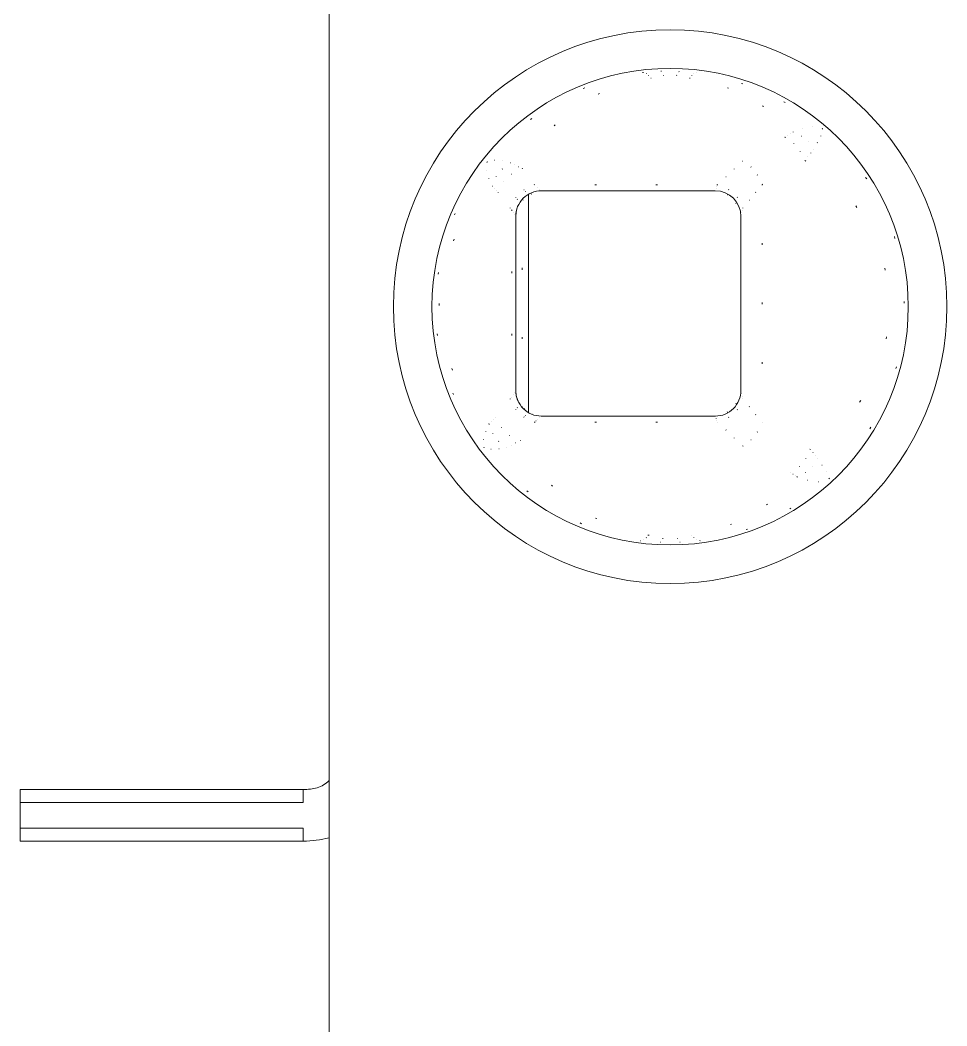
# Model space of a CAD drawing. Header units: inches. Extents: x 17 to 3130, y 15 to 659.
# Drawn here: x 1127.46 to 1134.66, y 211.5 to 219.31 of the extents above; entities that cross this region are included whole.
import ezdxf

# ---------------------------------------------------------------- set-up
doc = ezdxf.new("R2010")
doc.units = ezdxf.units.IN
doc.header["$MEASUREMENT"] = 0
doc.layers.add('Ebene 1', color=7, linetype='Continuous')

msp = doc.modelspace()

# ---------------------------------------------------------------- linework, layer by layer
at = {"layer": 'Ebene 1', "lineweight": 9}
for points in [[(1129.86414, 211.21074), (1129.86414, 211.21074), (1129.86414, 228.28014), (1129.86414, 228.28014)], [(1131.51414, 217.98024), (1131.51414, 217.98024), (1131.51414, 217.98024), (1131.51414, 217.98024)], [(1131.51414, 217.98024), (1131.51414, 217.98024), (1132.86404, 217.98024), (1132.86404, 217.98024)], [(1133.06414, 217.78024), (1133.06414, 217.89064), (1132.97464, 217.98024), (1132.86404, 217.98024)], [(1131.31664, 217.81204), (1131.31664, 217.81204), (1131.32404, 217.84284), (1131.32404, 217.84284)], [(1131.31414, 217.78054), (1131.31414, 217.78054), (1131.31664, 217.81204), (1131.31664, 217.81204)], [(1131.31414, 217.78054), (1131.31414, 217.78054), (1131.31414, 217.78054), (1131.31414, 217.78054)], [(1131.31414, 216.42984), (1131.31414, 216.42984), (1131.31414, 217.78054), (1131.31414, 217.78054)], [(1133.06414, 217.78904), (1133.06414, 217.78904), (1133.06414, 217.78904), (1133.06414, 217.78904)], [(1133.06414, 217.78904), (1133.06414, 217.78904), (1133.06414, 216.42134), (1133.06414, 216.42134)], [(1131.31414, 216.42984), (1131.31414, 216.42984), (1131.31414, 216.42984), (1131.31414, 216.42984)], [(1131.31874, 216.38664), (1131.31874, 216.38664), (1131.31414, 216.42984), (1131.31414, 216.42984)], [(1131.31874, 216.38664), (1131.31874, 216.38664), (1131.31874, 216.38664), (1131.31874, 216.38664)], [(1131.33284, 216.34544), (1131.33284, 216.34544), (1131.31874, 216.38664), (1131.31874, 216.38664)], [(1131.51414, 216.23024), (1131.51414, 216.23024), (1131.51414, 216.23024), (1131.51414, 216.23024)], [(1132.86404, 216.23024), (1132.86404, 216.23024), (1131.51414, 216.23024), (1131.51414, 216.23024)]]:
    msp.add_open_spline(points, degree=3, dxfattribs=at)
for points, knots in [([(1132.51414, 219.23024), (1131.32674, 219.23024), (1130.36414, 218.26754), (1130.36414, 217.08024), (1130.36414, 217.08024), (1130.36414, 215.89284), (1131.32674, 214.93014), (1132.51404, 214.93004), (1132.51404, 214.93004), (1133.70154, 214.93014), (1134.66414, 215.89284), (1134.66414, 217.08024), (1134.66414, 217.08024), (1134.66414, 218.26754), (1133.70154, 219.23024), (1132.51414, 219.23024)], [0, 0, 0, 0, 0.25, 0.25, 0.25, 0.25, 0.5, 0.5, 0.5, 0.5, 0.75, 0.75, 0.75, 0.75, 1, 1, 1, 1]), ([(1132.51414, 218.93024), (1131.49244, 218.93024), (1130.66414, 218.10194), (1130.66404, 217.08024), (1130.66404, 217.08024), (1130.66404, 216.05844), (1131.49244, 215.23024), (1132.51414, 215.23014), (1132.51414, 215.23014), (1133.53584, 215.23024), (1134.36414, 216.05844), (1134.36414, 217.08024), (1134.36414, 217.08024), (1134.36414, 218.10184), (1133.53594, 218.93024), (1132.51414, 218.93024)], [0, 0, 0, 0, 0.25, 0.25, 0.25, 0.25, 0.5, 0.5, 0.5, 0.5, 0.75, 0.75, 0.75, 0.75, 1, 1, 1, 1]), ([(1131.51414, 217.98024), (1131.46104, 217.98004), (1131.41024, 217.95914), (1131.37274, 217.92164), (1131.37274, 217.92164), (1131.33524, 217.88404), (1131.31414, 217.83324), (1131.31414, 217.78024)], [0, 0, 0, 0, 0.5, 0.5, 0.5, 0.5, 1, 1, 1, 1]), ([(1131.31414, 216.43024), (1131.31414, 216.37724), (1131.33524, 216.32624), (1131.37274, 216.28874), (1131.37274, 216.28874), (1131.41024, 216.25114), (1131.46104, 216.23024), (1131.51414, 216.23024)], [0, 0, 0, 0, 0.5, 0.5, 0.5, 0.5, 1, 1, 1, 1]), ([(1132.86404, 216.23024), (1132.91714, 216.23024), (1132.96814, 216.25124), (1133.00554, 216.28874), (1133.00554, 216.28874), (1133.04304, 216.32624), (1133.06414, 216.37704), (1133.06414, 216.43024)], [0, 0, 0, 0, 0.5, 0.5, 0.5, 0.5, 1, 1, 1, 1])]:
    msp.add_open_spline(points, degree=3, knots=knots, dxfattribs=at)
at = {"layer": 'Ebene 1', "color": 3, "lineweight": 9}
for points in [[(1132.44654, 218.90904), (1132.44654, 218.90904), (1132.44274, 218.90864), (1132.44274, 218.90864)], [(1132.30614, 218.89864), (1132.30614, 218.89864), (1132.29974, 218.89744), (1132.29974, 218.89744)], [(1132.30614, 218.89864), (1132.30614, 218.89864), (1132.30614, 218.89864), (1132.30614, 218.89864)], [(1132.30614, 218.89864), (1132.30614, 218.89864), (1132.30644, 218.89864), (1132.30644, 218.89864)], [(1132.32884, 218.89024), (1132.32884, 218.89024), (1132.32884, 218.89024), (1132.32884, 218.89024)], [(1132.32884, 218.89024), (1132.32884, 218.89024), (1132.32944, 218.89004), (1132.32944, 218.89004)], [(1132.34654, 218.87394), (1132.34654, 218.87394), (1132.34654, 218.87394), (1132.34654, 218.87394)], [(1132.34654, 218.87394), (1132.34654, 218.87394), (1132.34694, 218.87344), (1132.34694, 218.87344)], [(1132.36294, 218.85524), (1132.36294, 218.85524), (1132.36424, 218.85554), (1132.36424, 218.85554)], [(1132.36294, 218.85524), (1132.36294, 218.85524), (1132.36294, 218.85524), (1132.36294, 218.85524)], [(1132.36294, 218.85524), (1132.36294, 218.85524), (1132.36704, 218.85524), (1132.36704, 218.85524)], [(1132.46174, 218.87524), (1132.46174, 218.87524), (1132.46444, 218.87564), (1132.46444, 218.87564)], [(1132.56394, 218.87654), (1132.56394, 218.87654), (1132.56394, 218.87654), (1132.56394, 218.87654)], [(1132.56394, 218.87654), (1132.56394, 218.87654), (1132.56664, 218.87604), (1132.56664, 218.87604)], [(1132.58154, 218.90504), (1132.58154, 218.90504), (1132.58154, 218.90504), (1132.58154, 218.90504)], [(1132.58524, 218.90484), (1132.58524, 218.90484), (1132.58154, 218.90504), (1132.58154, 218.90504)], [(1132.66534, 218.85524), (1132.66534, 218.85524), (1132.66534, 218.85524), (1132.66534, 218.85524)], [(1132.66534, 218.85524), (1132.66534, 218.85524), (1132.66944, 218.85434), (1132.66944, 218.85434)], [(1132.68174, 218.87394), (1132.68174, 218.87394), (1132.68134, 218.87344), (1132.68134, 218.87344)], [(1132.69944, 218.89024), (1132.69944, 218.89024), (1132.69884, 218.89004), (1132.69884, 218.89004)], [(1132.72034, 218.89884), (1132.72034, 218.89884), (1132.72034, 218.89884), (1132.72034, 218.89884)], [(1132.72214, 218.89864), (1132.72214, 218.89864), (1132.72034, 218.89884), (1132.72034, 218.89884)], [(1132.72214, 218.89864), (1132.72214, 218.89864), (1132.72184, 218.89864), (1132.72184, 218.89864)], [(1131.85104, 218.77904), (1131.85104, 218.77904), (1131.83894, 218.77434), (1131.83894, 218.77434)], [(1132.95914, 218.77964), (1132.95914, 218.77964), (1132.95914, 218.77964), (1132.95914, 218.77964)], [(1132.95914, 218.77964), (1132.95914, 218.77964), (1132.96694, 218.77644), (1132.96694, 218.77644)], [(1133.06844, 218.81424), (1133.06844, 218.81424), (1133.06844, 218.81424), (1133.06844, 218.81424)], [(1133.07784, 218.81164), (1133.07784, 218.81164), (1133.06844, 218.81424), (1133.06844, 218.81424)], [(1131.95424, 218.72934), (1131.95424, 218.72934), (1131.96474, 218.73404), (1131.96474, 218.73404)], [(1133.23204, 218.63844), (1133.23204, 218.63844), (1133.23204, 218.63844), (1133.23204, 218.63844)], [(1133.23204, 218.63844), (1133.23204, 218.63844), (1133.23914, 218.63384), (1133.23914, 218.63384)], [(1133.39834, 218.66934), (1133.39834, 218.66934), (1133.39834, 218.66934), (1133.39834, 218.66934)], [(1133.40724, 218.66494), (1133.40724, 218.66494), (1133.39834, 218.66934), (1133.39834, 218.66934)], [(1131.43984, 218.54024), (1131.43984, 218.54024), (1131.42944, 218.53224), (1131.42944, 218.53224)], [(1131.61204, 218.48464), (1131.61204, 218.48464), (1131.62004, 218.49304), (1131.62004, 218.49304)], [(1133.54594, 218.46404), (1133.54594, 218.46404), (1133.54394, 218.46344), (1133.54394, 218.46344)], [(1133.62374, 218.47784), (1133.62374, 218.47784), (1133.62164, 218.47784), (1133.62164, 218.47784)], [(1133.69454, 218.46304), (1133.69454, 218.46304), (1133.69454, 218.46304), (1133.69454, 218.46304)], [(1133.69844, 218.46004), (1133.69844, 218.46004), (1133.69454, 218.46304), (1133.69454, 218.46304)], [(1133.69754, 218.46064), (1133.69754, 218.46064), (1133.69754, 218.46064), (1133.69754, 218.46064)], [(1133.69844, 218.46004), (1133.69844, 218.46004), (1133.69754, 218.46064), (1133.69754, 218.46064)], [(1133.69844, 218.46004), (1133.69844, 218.46004), (1133.69844, 218.46004), (1133.69844, 218.46004)], [(1133.69844, 218.46004), (1133.69844, 218.46004), (1133.69884, 218.45944), (1133.69884, 218.45944)], [(1133.40844, 218.39544), (1133.40844, 218.39544), (1133.40384, 218.39304), (1133.40384, 218.39304)], [(1133.40844, 218.39544), (1133.40844, 218.39544), (1133.40844, 218.39544), (1133.40844, 218.39544)], [(1133.40844, 218.39544), (1133.40844, 218.39544), (1133.40934, 218.39484), (1133.40934, 218.39484)], [(1133.42914, 218.40924), (1133.42914, 218.40924), (1133.42844, 218.40894), (1133.42844, 218.40894)], [(1133.44954, 218.42304), (1133.44954, 218.42304), (1133.44894, 218.42264), (1133.44894, 218.42264)], [(1133.46964, 218.43644), (1133.46964, 218.43644), (1133.46944, 218.43634), (1133.46944, 218.43634)], [(1133.53274, 218.40524), (1133.53274, 218.40524), (1133.53274, 218.40524), (1133.53274, 218.40524)], [(1133.53454, 218.40424), (1133.53454, 218.40424), (1133.53274, 218.40524), (1133.53274, 218.40524)], [(1133.58604, 218.36034), (1133.58604, 218.36034), (1133.58604, 218.36034), (1133.58604, 218.36034)], [(1133.58724, 218.35884), (1133.58724, 218.35884), (1133.58604, 218.36034), (1133.58604, 218.36034)], [(1133.68464, 218.40604), (1133.68464, 218.40604), (1133.68394, 218.40454), (1133.68394, 218.40454)], [(1133.47414, 218.34904), (1133.47414, 218.34904), (1133.47414, 218.34904), (1133.47414, 218.34904)], [(1133.47414, 218.34904), (1133.47414, 218.34904), (1133.47584, 218.34784), (1133.47584, 218.34784)], [(1133.52434, 218.28804), (1133.52434, 218.28804), (1133.52434, 218.28804), (1133.52434, 218.28804)], [(1133.52434, 218.28804), (1133.52434, 218.28804), (1133.52534, 218.28604), (1133.52534, 218.28604)], [(1133.62924, 218.30344), (1133.62924, 218.30344), (1133.62924, 218.30344), (1133.62924, 218.30344)], [(1133.62984, 218.30264), (1133.62984, 218.30264), (1133.62924, 218.30344), (1133.62924, 218.30344)], [(1133.65814, 218.35424), (1133.65814, 218.35424), (1133.65744, 218.35284), (1133.65744, 218.35284)], [(1131.09334, 218.20374), (1131.09334, 218.20374), (1131.08964, 218.19854), (1131.08964, 218.19854)], [(1131.09334, 218.20374), (1131.09334, 218.20374), (1131.09394, 218.20444), (1131.09394, 218.20444)], [(1131.15084, 218.21784), (1131.15084, 218.21784), (1131.15084, 218.21784), (1131.15084, 218.21784)], [(1131.15084, 218.21784), (1131.15084, 218.21784), (1131.15244, 218.21764), (1131.15244, 218.21764)], [(1131.21344, 218.21164), (1131.21344, 218.21164), (1131.21344, 218.21164), (1131.21344, 218.21164)], [(1131.21344, 218.21164), (1131.21344, 218.21164), (1131.21514, 218.21164), (1131.21514, 218.21164)], [(1133.07554, 218.21104), (1133.07554, 218.21104), (1133.07464, 218.21024), (1133.07464, 218.21024)], [(1133.07554, 218.21104), (1133.07554, 218.21104), (1133.07554, 218.21104), (1133.07554, 218.21104)], [(1133.07554, 218.21104), (1133.07554, 218.21104), (1133.07644, 218.21044), (1133.07644, 218.21044)], [(1133.56144, 218.21404), (1133.56144, 218.21404), (1133.56174, 218.21464), (1133.56174, 218.21464)], [(1133.56144, 218.21404), (1133.56144, 218.21404), (1133.56144, 218.21404), (1133.56144, 218.21404)], [(1133.56144, 218.21404), (1133.56144, 218.21404), (1133.56734, 218.20984), (1133.56734, 218.20984)], [(1133.58394, 218.24324), (1133.58394, 218.24324), (1133.58454, 218.24404), (1133.58454, 218.24404)], [(1133.60674, 218.27264), (1133.60674, 218.27264), (1133.60734, 218.27354), (1133.60734, 218.27354)], [(1131.08924, 218.14124), (1131.08924, 218.14124), (1131.08924, 218.14124), (1131.08924, 218.14124)], [(1131.08964, 218.13954), (1131.08964, 218.13954), (1131.08924, 218.14124), (1131.08924, 218.14124)], [(1131.20964, 218.14904), (1131.20964, 218.14904), (1131.21144, 218.15024), (1131.21144, 218.15024)], [(1131.27514, 218.19644), (1131.27514, 218.19644), (1131.27514, 218.19644), (1131.27514, 218.19644)], [(1131.27514, 218.19644), (1131.27514, 218.19644), (1131.27554, 218.19624), (1131.27554, 218.19624)], [(1131.30464, 218.18104), (1131.30464, 218.18104), (1131.30464, 218.18104), (1131.30464, 218.18104)], [(1131.30464, 218.18104), (1131.30464, 218.18104), (1131.30544, 218.18064), (1131.30544, 218.18064)], [(1131.33454, 218.16554), (1131.33454, 218.16554), (1131.33454, 218.16554), (1131.33454, 218.16554)], [(1131.33454, 218.16554), (1131.33454, 218.16554), (1131.33534, 218.16504), (1131.33534, 218.16504)], [(1131.36494, 218.14984), (1131.36494, 218.14984), (1131.36794, 218.15454), (1131.36794, 218.15454)], [(1133.01234, 218.15054), (1133.01234, 218.15054), (1133.01074, 218.14884), (1133.01074, 218.14884)], [(1133.14124, 218.16464), (1133.14124, 218.16464), (1133.14124, 218.16464), (1133.14124, 218.16464)], [(1133.14124, 218.16464), (1133.14124, 218.16464), (1133.14304, 218.16344), (1133.14304, 218.16344)], [(1131.10624, 218.07704), (1131.10624, 218.07704), (1131.10624, 218.07704), (1131.10624, 218.07704)], [(1131.10674, 218.07544), (1131.10674, 218.07544), (1131.10624, 218.07704), (1131.10624, 218.07704)], [(1131.16254, 218.08854), (1131.16254, 218.08854), (1131.16344, 218.09064), (1131.16344, 218.09064)], [(1131.21914, 218.04824), (1131.21914, 218.04824), (1131.22034, 218.05044), (1131.22034, 218.05044)], [(1131.28184, 218.10864), (1131.28184, 218.10864), (1131.28404, 218.10984), (1131.28404, 218.10984)], [(1132.94824, 218.08924), (1132.94824, 218.08924), (1132.94654, 218.08764), (1132.94654, 218.08764)], [(1133.19144, 218.10364), (1133.19144, 218.10364), (1133.19144, 218.10364), (1133.19144, 218.10364)], [(1133.19144, 218.10364), (1133.19144, 218.10364), (1133.19244, 218.10144), (1133.19244, 218.10144)], [(1134.03294, 218.08344), (1134.03294, 218.08344), (1134.03294, 218.08344), (1134.03294, 218.08344)], [(1134.04134, 218.07234), (1134.04134, 218.07234), (1134.03294, 218.08344), (1134.03294, 218.08344)], [(1131.13254, 218.01664), (1131.13254, 218.01664), (1131.13254, 218.01664), (1131.13254, 218.01664)], [(1131.13304, 218.01584), (1131.13304, 218.01584), (1131.13254, 218.01664), (1131.13254, 218.01664)], [(1131.13304, 218.01584), (1131.13304, 218.01584), (1131.13334, 218.01684), (1131.13334, 218.01684)], [(1131.13304, 218.01584), (1131.13304, 218.01584), (1131.13304, 218.01584), (1131.13304, 218.01584)], [(1131.13304, 218.01584), (1131.13304, 218.01584), (1131.13304, 218.01564), (1131.13304, 218.01564)], [(1131.14734, 218.00024), (1131.14734, 218.00024), (1131.14734, 218.00024), (1131.14734, 218.00024)], [(1131.14734, 218.00024), (1131.14734, 218.00024), (1131.14774, 217.99974), (1131.14774, 217.99974)], [(1131.16204, 217.98454), (1131.16204, 217.98454), (1131.16204, 217.98454), (1131.16204, 217.98454)], [(1131.16204, 217.98454), (1131.16204, 217.98454), (1131.16244, 217.98414), (1131.16244, 217.98414)], [(1131.17684, 217.96844), (1131.17684, 217.96844), (1131.17744, 217.96964), (1131.17744, 217.96964)], [(1131.37674, 217.98604), (1131.37674, 217.98604), (1131.37904, 217.98704), (1131.37904, 217.98704)], [(1131.38824, 217.97454), (1131.38824, 217.97454), (1131.39044, 217.97564), (1131.39044, 217.97564)], [(1131.45864, 218.02864), (1131.45864, 218.02864), (1131.45864, 218.02864), (1131.45864, 218.02864)], [(1131.45994, 218.02704), (1131.45994, 218.02704), (1131.45864, 218.02864), (1131.45864, 218.02864)], [(1131.48654, 218.00484), (1131.48654, 218.00484), (1131.48654, 218.00484), (1131.48654, 218.00484)], [(1131.48694, 218.00464), (1131.48694, 218.00464), (1131.48654, 218.00484), (1131.48654, 218.00484)], [(1131.50064, 217.99324), (1131.50064, 217.99324), (1131.50064, 217.99324), (1131.50064, 217.99324)], [(1131.50094, 217.99284), (1131.50094, 217.99284), (1131.50064, 217.99324), (1131.50064, 217.99324)], [(1131.51394, 217.98064), (1131.51394, 217.98064), (1131.51394, 217.98064), (1131.51394, 217.98064)], [(1131.51414, 217.98044), (1131.51414, 217.98044), (1131.51394, 217.98064), (1131.51394, 217.98064)], [(1131.92794, 218.02704), (1131.92794, 218.02704), (1131.92794, 218.02704), (1131.92794, 218.02704)], [(1131.94084, 218.02704), (1131.94084, 218.02704), (1131.92794, 218.02704), (1131.92794, 218.02704)], [(1132.40254, 218.02704), (1132.40254, 218.02704), (1132.40254, 218.02704), (1132.40254, 218.02704)], [(1132.41534, 218.02704), (1132.41534, 218.02704), (1132.40254, 218.02704), (1132.40254, 218.02704)], [(1132.87064, 218.00004), (1132.87064, 218.00004), (1132.87054, 217.99984), (1132.87054, 217.99984)], [(1132.87694, 218.02694), (1132.87694, 218.02694), (1132.87694, 218.02694), (1132.87694, 218.02694)], [(1132.88334, 218.02694), (1132.88334, 218.02694), (1132.87694, 218.02694), (1132.87694, 218.02694)], [(1132.87704, 218.01364), (1132.87704, 218.01364), (1132.87694, 218.01334), (1132.87694, 218.01334)], [(1132.88334, 218.02694), (1132.88334, 218.02694), (1132.88324, 218.02684), (1132.88324, 218.02684)], [(1132.88334, 218.02694), (1132.88334, 218.02694), (1132.88334, 218.02694), (1132.88334, 218.02694)], [(1132.88334, 218.02694), (1132.88334, 218.02694), (1132.88454, 218.02644), (1132.88454, 218.02644)], [(1132.96854, 217.98964), (1132.96854, 217.98964), (1132.96854, 217.98964), (1132.96854, 217.98964)], [(1132.96854, 217.98964), (1132.96854, 217.98964), (1132.97094, 217.98854), (1132.97094, 217.98854)], [(1133.17804, 217.96764), (1133.17804, 217.96764), (1133.17944, 217.96924), (1133.17944, 217.96924)], [(1133.22854, 218.02974), (1133.22854, 218.02974), (1133.23314, 218.03224), (1133.23314, 218.03224)], [(1133.22854, 218.02974), (1133.22854, 218.02974), (1133.22854, 218.02974), (1133.22854, 218.02974)], [(1133.22854, 218.02974), (1133.22854, 218.02974), (1133.22854, 218.02344), (1133.22854, 218.02344)], [(1131.17684, 217.96844), (1131.17684, 217.96844), (1131.17684, 217.96844), (1131.17684, 217.96844)], [(1131.17684, 217.96844), (1131.17684, 217.96844), (1131.17814, 217.96694), (1131.17814, 217.96694)], [(1131.31414, 217.92554), (1131.31414, 217.92554), (1131.31544, 217.92764), (1131.31544, 217.92764)], [(1131.32584, 217.91224), (1131.32584, 217.91224), (1131.32704, 217.91454), (1131.32704, 217.91454)], [(1131.37194, 217.90834), (1131.37194, 217.90834), (1131.37324, 217.91004), (1131.37324, 217.91004)], [(1131.43484, 217.95474), (1131.43484, 217.95474), (1131.43704, 217.95544), (1131.43704, 217.95544)], [(1132.95664, 217.94864), (1132.95664, 217.94864), (1132.95664, 217.94864), (1132.95664, 217.94864)], [(1132.95924, 217.94764), (1132.95924, 217.94764), (1132.95664, 217.94864), (1132.95664, 217.94864)], [(1133.03544, 217.93084), (1133.03544, 217.93084), (1133.03544, 217.93084), (1133.03544, 217.93084)], [(1133.03544, 217.93084), (1133.03544, 217.93084), (1133.03664, 217.92864), (1133.03664, 217.92864)], [(1133.12824, 217.90624), (1133.12824, 217.90624), (1133.12954, 217.90794), (1133.12954, 217.90794)], [(1131.27184, 217.84584), (1131.27184, 217.84584), (1131.27254, 217.84684), (1131.27254, 217.84684)], [(1131.28014, 217.83584), (1131.28014, 217.83584), (1131.28014, 217.83584), (1131.28014, 217.83584)], [(1131.28014, 217.83584), (1131.28014, 217.83584), (1131.28024, 217.83554), (1131.28024, 217.83554)], [(1131.28444, 217.83064), (1131.28444, 217.83064), (1131.28484, 217.83184), (1131.28484, 217.83184)], [(1131.28444, 217.83064), (1131.28444, 217.83064), (1131.28444, 217.83064), (1131.28444, 217.83064)], [(1131.28444, 217.83064), (1131.28444, 217.83064), (1131.28444, 217.82404), (1131.28444, 217.82404)], [(1131.28444, 217.83064), (1131.28444, 217.83064), (1131.28444, 217.83064), (1131.28444, 217.83064)], [(1131.28444, 217.83064), (1131.28444, 217.83064), (1131.28464, 217.83044), (1131.28464, 217.83044)], [(1131.29454, 217.81444), (1131.29454, 217.81444), (1131.29454, 217.81444), (1131.29454, 217.81444)], [(1131.29454, 217.81444), (1131.29454, 217.81444), (1131.29484, 217.81404), (1131.29484, 217.81404)], [(1131.32404, 217.84284), (1131.32404, 217.84284), (1131.32474, 217.84364), (1131.32474, 217.84364)], [(1133.02434, 217.88384), (1133.02434, 217.88384), (1133.02434, 217.88384), (1133.02434, 217.88384)], [(1133.02544, 217.88124), (1133.02544, 217.88124), (1133.02434, 217.88384), (1133.02434, 217.88384)], [(1133.07404, 217.82664), (1133.07404, 217.82664), (1133.07414, 217.82714), (1133.07414, 217.82714)], [(1133.07904, 217.84584), (1133.07904, 217.84584), (1133.07984, 217.84664), (1133.07984, 217.84664)], [(1133.95594, 217.86214), (1133.95594, 217.86214), (1133.95594, 217.86214), (1133.95594, 217.86214)], [(1133.95594, 217.86214), (1133.95594, 217.86214), (1133.96554, 217.85124), (1133.96554, 217.85124)], [(1130.84504, 217.80404), (1130.84504, 217.80404), (1130.83894, 217.79244), (1130.83894, 217.79244)], [(1131.30474, 217.79784), (1131.30474, 217.79784), (1131.30474, 217.79784), (1131.30474, 217.79784)], [(1131.30474, 217.79784), (1131.30474, 217.79784), (1131.30504, 217.79744), (1131.30504, 217.79744)], [(1133.06364, 217.79024), (1133.06364, 217.79024), (1133.06364, 217.79024), (1133.06364, 217.79024)], [(1133.06414, 217.78904), (1133.06414, 217.78904), (1133.06364, 217.79024), (1133.06364, 217.79024)], [(1133.06414, 217.78904), (1133.06414, 217.78904), (1133.06414, 217.78924), (1133.06414, 217.78924)], [(1133.06904, 217.80764), (1133.06904, 217.80764), (1133.06904, 217.80814), (1133.06904, 217.80814)], [(1130.83074, 217.59124), (1130.83074, 217.59124), (1130.83654, 217.60394), (1130.83654, 217.60394)], [(1134.25594, 217.62404), (1134.25594, 217.62404), (1134.25594, 217.62404), (1134.25594, 217.62404)], [(1134.25854, 217.61044), (1134.25854, 217.61044), (1134.25594, 217.62404), (1134.25594, 217.62404)], [(1133.22854, 217.57374), (1133.22854, 217.57374), (1133.22854, 217.57374), (1133.22854, 217.57374)], [(1133.22854, 217.57374), (1133.22854, 217.57374), (1133.22854, 217.56114), (1133.22854, 217.56114)], [(1130.71424, 217.34594), (1130.71424, 217.34594), (1130.71204, 217.33304), (1130.71204, 217.33304)], [(1131.28444, 217.35364), (1131.28444, 217.35364), (1131.28434, 217.34044), (1131.28434, 217.34044)], [(1131.28444, 217.35364), (1131.28444, 217.35364), (1131.28444, 217.35364), (1131.28444, 217.35364)], [(1131.36344, 217.36684), (1131.36344, 217.36684), (1131.36354, 217.38134), (1131.36354, 217.38134)], [(1131.36354, 217.38134), (1131.36354, 217.38134), (1131.36354, 217.38134), (1131.36354, 217.38134)], [(1134.18164, 217.37844), (1134.18164, 217.37844), (1134.18164, 217.37844), (1134.18164, 217.37844)], [(1134.18164, 217.37844), (1134.18164, 217.37844), (1134.18524, 217.36424), (1134.18524, 217.36424)], [(1133.22864, 217.11144), (1133.22864, 217.11144), (1133.22854, 217.09884), (1133.22854, 217.09884)], [(1133.22864, 217.11144), (1133.22864, 217.11144), (1133.22864, 217.11144), (1133.22864, 217.11144)], [(1134.33184, 217.10604), (1134.33184, 217.10604), (1134.33304, 217.12004), (1134.33304, 217.12004)], [(1130.71854, 217.08944), (1130.71854, 217.08944), (1130.71884, 217.10364), (1130.71884, 217.10364)], [(1130.70404, 216.87004), (1130.70404, 216.87004), (1130.70404, 216.87004), (1130.70404, 216.87004)], [(1130.70404, 216.87004), (1130.70404, 216.87004), (1130.70624, 216.85714), (1130.70624, 216.85714)], [(1131.28444, 216.86984), (1131.28444, 216.86984), (1131.28444, 216.86984), (1131.28444, 216.86984)], [(1131.28444, 216.86984), (1131.28444, 216.86984), (1131.28444, 216.85684), (1131.28444, 216.85684)], [(1131.36354, 216.82904), (1131.36354, 216.82904), (1131.36364, 216.84364), (1131.36364, 216.84364)], [(1131.36364, 216.84364), (1131.36364, 216.84364), (1131.36364, 216.84364), (1131.36364, 216.84364)], [(1134.19534, 216.84544), (1134.19534, 216.84544), (1134.19224, 216.83124), (1134.19224, 216.83124)], [(1133.22854, 216.64924), (1133.22854, 216.64924), (1133.22854, 216.64924), (1133.22854, 216.64924)], [(1133.22854, 216.64924), (1133.22854, 216.64924), (1133.22854, 216.63664), (1133.22854, 216.63664)], [(1130.81794, 216.59904), (1130.81794, 216.59904), (1130.81794, 216.59904), (1130.81794, 216.59904)], [(1130.82334, 216.58604), (1130.82334, 216.58604), (1130.81794, 216.59904), (1130.81794, 216.59904)], [(1134.26724, 216.60084), (1134.26724, 216.60084), (1134.27214, 216.61384), (1134.27214, 216.61384)], [(1130.82694, 216.40944), (1130.82694, 216.40944), (1130.82694, 216.40944), (1130.82694, 216.40944)], [(1130.82694, 216.40944), (1130.82694, 216.40944), (1130.83114, 216.39704), (1130.83114, 216.39704)], [(1131.30494, 216.41294), (1131.30494, 216.41294), (1131.30474, 216.41244), (1131.30474, 216.41244)], [(1131.31414, 216.42984), (1131.31414, 216.42984), (1131.31394, 216.42944), (1131.31394, 216.42944)], [(1133.06414, 216.42134), (1133.06414, 216.42134), (1133.06354, 216.42004), (1133.06354, 216.42004)], [(1131.27184, 216.36464), (1131.27184, 216.36464), (1131.27044, 216.36264), (1131.27044, 216.36264)], [(1131.27604, 216.36974), (1131.27604, 216.36974), (1131.27594, 216.36944), (1131.27594, 216.36944)], [(1131.28024, 216.37474), (1131.28024, 216.37474), (1131.28014, 216.37444), (1131.28014, 216.37444)], [(1131.29484, 216.39634), (1131.29484, 216.39634), (1131.29464, 216.39584), (1131.29464, 216.39584)], [(1133.02544, 216.32904), (1133.02544, 216.32904), (1133.02434, 216.32664), (1133.02434, 216.32664)], [(1133.06904, 216.40264), (1133.06904, 216.40264), (1133.06904, 216.40264), (1133.06904, 216.40264)], [(1133.06914, 216.40224), (1133.06914, 216.40224), (1133.06904, 216.40264), (1133.06904, 216.40264)], [(1133.07404, 216.38384), (1133.07404, 216.38384), (1133.07404, 216.38384), (1133.07404, 216.38384)], [(1133.07414, 216.38324), (1133.07414, 216.38324), (1133.07404, 216.38384), (1133.07404, 216.38384)], [(1133.07904, 216.36464), (1133.07904, 216.36464), (1133.07854, 216.36344), (1133.07854, 216.36344)], [(1133.07904, 216.36484), (1133.07904, 216.36484), (1133.07904, 216.36484), (1133.07904, 216.36484)], [(1133.07904, 216.36464), (1133.07904, 216.36464), (1133.07904, 216.36484), (1133.07904, 216.36484)], [(1133.99484, 216.35044), (1133.99484, 216.35044), (1133.98574, 216.33904), (1133.98574, 216.33904)], [(1131.31414, 216.28484), (1131.31414, 216.28484), (1131.31414, 216.28484), (1131.31414, 216.28484)], [(1131.31544, 216.28264), (1131.31544, 216.28264), (1131.31414, 216.28484), (1131.31414, 216.28484)], [(1131.32584, 216.29804), (1131.32584, 216.29804), (1131.32584, 216.29804), (1131.32584, 216.29804)], [(1131.32704, 216.29584), (1131.32704, 216.29584), (1131.32584, 216.29804), (1131.32584, 216.29804)], [(1131.36354, 216.30594), (1131.36354, 216.30594), (1131.36354, 216.30594), (1131.36354, 216.30594)], [(1131.36354, 216.29844), (1131.36354, 216.29844), (1131.36354, 216.30594), (1131.36354, 216.30594)], [(1131.38134, 216.29004), (1131.38134, 216.29004), (1131.38134, 216.29004), (1131.38134, 216.29004)], [(1131.38274, 216.28854), (1131.38274, 216.28854), (1131.38134, 216.29004), (1131.38134, 216.29004)], [(1131.44154, 216.25104), (1131.44154, 216.25104), (1131.44154, 216.25104), (1131.44154, 216.25104)], [(1131.44344, 216.25064), (1131.44344, 216.25064), (1131.44154, 216.25104), (1131.44154, 216.25104)], [(1132.95924, 216.26274), (1132.95924, 216.26274), (1132.95664, 216.26184), (1132.95664, 216.26184)], [(1133.03664, 216.28184), (1133.03664, 216.28184), (1133.03544, 216.27944), (1133.03544, 216.27944)], [(1133.12824, 216.30414), (1133.12824, 216.30414), (1133.12824, 216.30414), (1133.12824, 216.30414)], [(1133.12954, 216.30244), (1133.12954, 216.30244), (1133.12824, 216.30414), (1133.12824, 216.30414)], [(1131.12654, 216.18514), (1131.12654, 216.18514), (1131.12604, 216.18464), (1131.12604, 216.18464)], [(1131.14374, 216.20324), (1131.14374, 216.20324), (1131.14324, 216.20274), (1131.14324, 216.20274)], [(1131.16074, 216.22104), (1131.16074, 216.22104), (1131.16054, 216.22094), (1131.16054, 216.22094)], [(1131.37674, 216.22444), (1131.37674, 216.22444), (1131.37674, 216.22444), (1131.37674, 216.22444)], [(1131.37894, 216.22334), (1131.37894, 216.22334), (1131.37674, 216.22444), (1131.37674, 216.22444)], [(1131.38824, 216.23584), (1131.38824, 216.23584), (1131.38824, 216.23584), (1131.38824, 216.23584)], [(1131.39044, 216.23464), (1131.39044, 216.23464), (1131.38824, 216.23584), (1131.38824, 216.23584)], [(1131.45894, 216.18384), (1131.45894, 216.18384), (1131.45894, 216.18384), (1131.45894, 216.18384)], [(1131.45994, 216.18334), (1131.45994, 216.18334), (1131.45894, 216.18384), (1131.45894, 216.18384)], [(1131.45994, 216.18334), (1131.45994, 216.18334), (1131.45994, 216.18334), (1131.45994, 216.18334)], [(1131.45994, 216.18334), (1131.45994, 216.18334), (1131.46644, 216.18334), (1131.46644, 216.18334)], [(1131.47144, 216.19464), (1131.47144, 216.19464), (1131.47144, 216.19464), (1131.47144, 216.19464)], [(1131.47244, 216.19404), (1131.47244, 216.19404), (1131.47144, 216.19464), (1131.47144, 216.19464)], [(1131.47244, 216.19404), (1131.47244, 216.19404), (1131.47274, 216.19424), (1131.47274, 216.19424)], [(1131.48654, 216.20544), (1131.48654, 216.20544), (1131.48684, 216.20594), (1131.48684, 216.20594)], [(1131.50064, 216.21724), (1131.50064, 216.21724), (1131.50104, 216.21754), (1131.50104, 216.21754)], [(1131.51314, 216.23024), (1131.51314, 216.23024), (1131.51314, 216.23024), (1131.51314, 216.23024)], [(1131.51414, 216.22984), (1131.51414, 216.22984), (1131.51314, 216.23024), (1131.51314, 216.23024)], [(1131.92794, 216.18334), (1131.92794, 216.18334), (1131.92794, 216.18334), (1131.92794, 216.18334)], [(1131.92794, 216.18334), (1131.92794, 216.18334), (1131.94084, 216.18334), (1131.94084, 216.18334)], [(1132.40254, 216.18334), (1132.40254, 216.18334), (1132.40254, 216.18334), (1132.40254, 216.18334)], [(1132.40254, 216.18334), (1132.40254, 216.18334), (1132.41534, 216.18334), (1132.41534, 216.18334)], [(1132.86404, 216.22394), (1132.86404, 216.22394), (1132.86404, 216.22394), (1132.86404, 216.22394)], [(1132.86404, 216.22394), (1132.86404, 216.22394), (1132.86424, 216.22364), (1132.86424, 216.22364)], [(1132.87054, 216.21064), (1132.87054, 216.21064), (1132.87054, 216.21064), (1132.87054, 216.21064)], [(1132.87054, 216.21064), (1132.87054, 216.21064), (1132.87064, 216.21024), (1132.87064, 216.21024)], [(1132.87694, 216.19704), (1132.87694, 216.19704), (1132.87694, 216.19704), (1132.87694, 216.19704)], [(1132.87694, 216.19704), (1132.87694, 216.19704), (1132.87704, 216.19664), (1132.87704, 216.19664)], [(1132.88334, 216.18334), (1132.88334, 216.18334), (1132.88334, 216.18334), (1132.88334, 216.18334)], [(1132.88334, 216.18334), (1132.88334, 216.18334), (1132.88424, 216.18244), (1132.88424, 216.18244)], [(1132.97084, 216.22164), (1132.97084, 216.22164), (1132.96864, 216.22064), (1132.96864, 216.22064)], [(1133.17804, 216.24264), (1133.17804, 216.24264), (1133.17804, 216.24264), (1133.17804, 216.24264)], [(1133.17944, 216.24114), (1133.17944, 216.24114), (1133.17804, 216.24264), (1133.17804, 216.24264)], [(1133.22794, 216.18134), (1133.22794, 216.18134), (1133.22794, 216.18134), (1133.22794, 216.18134)], [(1133.22854, 216.18064), (1133.22854, 216.18064), (1133.22794, 216.18134), (1133.22794, 216.18134)], [(1133.22854, 216.18064), (1133.22854, 216.18064), (1133.22804, 216.17964), (1133.22804, 216.17964)], [(1131.08354, 216.11084), (1131.08354, 216.11084), (1131.08304, 216.10924), (1131.08304, 216.10924)], [(1131.10434, 216.17204), (1131.10434, 216.17204), (1131.10434, 216.17204), (1131.10434, 216.17204)], [(1131.10894, 216.16684), (1131.10894, 216.16684), (1131.10434, 216.17204), (1131.10434, 216.17204)], [(1131.10894, 216.16684), (1131.10894, 216.16684), (1131.10864, 216.16604), (1131.10864, 216.16604)], [(1131.10894, 216.16684), (1131.10894, 216.16684), (1131.10894, 216.16684), (1131.10894, 216.16684)], [(1131.10894, 216.16684), (1131.10894, 216.16684), (1131.10944, 216.16584), (1131.10944, 216.16584)], [(1131.13694, 216.09544), (1131.13694, 216.09544), (1131.13694, 216.09544), (1131.13694, 216.09544)], [(1131.13694, 216.09544), (1131.13694, 216.09544), (1131.13764, 216.09344), (1131.13764, 216.09344)], [(1131.20314, 216.14134), (1131.20314, 216.14134), (1131.20314, 216.14134), (1131.20314, 216.14134)], [(1131.20424, 216.13924), (1131.20424, 216.13924), (1131.20314, 216.14134), (1131.20314, 216.14134)], [(1132.94654, 216.12284), (1132.94654, 216.12284), (1132.94654, 216.12284), (1132.94654, 216.12284)], [(1132.94654, 216.12284), (1132.94654, 216.12284), (1132.94824, 216.12114), (1132.94824, 216.12114)], [(1133.19244, 216.10874), (1133.19244, 216.10874), (1133.19144, 216.10684), (1133.19144, 216.10684)], [(1134.06524, 216.13254), (1134.06524, 216.13254), (1134.07294, 216.14424), (1134.07294, 216.14424)], [(1131.06494, 216.05104), (1131.06494, 216.05104), (1131.06444, 216.04944), (1131.06444, 216.04944)], [(1131.18144, 216.03544), (1131.18144, 216.03544), (1131.18144, 216.03544), (1131.18144, 216.03544)], [(1131.18144, 216.03544), (1131.18144, 216.03544), (1131.18314, 216.03404), (1131.18314, 216.03404)], [(1131.26564, 216.08084), (1131.26564, 216.08084), (1131.26564, 216.08084), (1131.26564, 216.08084)], [(1131.26794, 216.07984), (1131.26794, 216.07984), (1131.26564, 216.08084), (1131.26564, 216.08084)], [(1131.31434, 216.02254), (1131.31434, 216.02254), (1131.31344, 216.02214), (1131.31344, 216.02214)], [(1131.34774, 216.04044), (1131.34774, 216.04044), (1131.34774, 216.04044), (1131.34774, 216.04044)], [(1131.34884, 216.03984), (1131.34884, 216.03984), (1131.34774, 216.04044), (1131.34774, 216.04044)], [(1131.34884, 216.03984), (1131.34884, 216.03984), (1131.34834, 216.03964), (1131.34834, 216.03964)], [(1131.34884, 216.03984), (1131.34884, 216.03984), (1131.35034, 216.04184), (1131.35034, 216.04184)], [(1133.01064, 216.06164), (1133.01064, 216.06164), (1133.01064, 216.06164), (1133.01064, 216.06164)], [(1133.01064, 216.06164), (1133.01064, 216.06164), (1133.01234, 216.05984), (1133.01234, 216.05984)], [(1133.14304, 216.04704), (1133.14304, 216.04704), (1133.14134, 216.04564), (1133.14134, 216.04564)], [(1131.06614, 215.99024), (1131.06614, 215.99024), (1131.06614, 215.99024), (1131.06614, 215.99024)], [(1131.06614, 215.99024), (1131.06614, 215.99024), (1131.07044, 215.98524), (1131.07044, 215.98524)], [(1131.12304, 215.97284), (1131.12304, 215.97284), (1131.12134, 215.97284), (1131.12134, 215.97284)], [(1131.18464, 215.97634), (1131.18464, 215.97634), (1131.18284, 215.97624), (1131.18284, 215.97624)], [(1131.24394, 215.98744), (1131.24394, 215.98744), (1131.24314, 215.98724), (1131.24314, 215.98724)], [(1131.27944, 216.00514), (1131.27944, 216.00514), (1131.27844, 216.00464), (1131.27844, 216.00464)], [(1133.07554, 215.99924), (1133.07554, 215.99924), (1133.07554, 215.99924), (1133.07554, 215.99924)], [(1133.07554, 215.99924), (1133.07554, 215.99924), (1133.08064, 215.99644), (1133.08064, 215.99644)], [(1133.60014, 215.97484), (1133.60014, 215.97484), (1133.60014, 215.97484), (1133.60014, 215.97484)], [(1133.60514, 215.97194), (1133.60514, 215.97194), (1133.60014, 215.97484), (1133.60014, 215.97484)], [(1133.60514, 215.97194), (1133.60514, 215.97194), (1133.60474, 215.97094), (1133.60474, 215.97094)], [(1133.62384, 215.94864), (1133.62384, 215.94864), (1133.62384, 215.94864), (1133.62384, 215.94864)], [(1133.62444, 215.94814), (1133.62444, 215.94814), (1133.62384, 215.94864), (1133.62384, 215.94864)], [(1133.56914, 215.90004), (1133.56914, 215.90004), (1133.56814, 215.89804), (1133.56814, 215.89804)], [(1133.64294, 215.92524), (1133.64294, 215.92524), (1133.64294, 215.92524), (1133.64294, 215.92524)], [(1133.64344, 215.92464), (1133.64344, 215.92464), (1133.64294, 215.92524), (1133.64294, 215.92524)], [(1133.66194, 215.90184), (1133.66194, 215.90184), (1133.66194, 215.90184), (1133.66194, 215.90184)], [(1133.66214, 215.90144), (1133.66214, 215.90144), (1133.66194, 215.90184), (1133.66194, 215.90184)], [(1133.45214, 215.79064), (1133.45214, 215.79064), (1133.45214, 215.79064), (1133.45214, 215.79064)], [(1133.45214, 215.79064), (1133.45214, 215.79064), (1133.45244, 215.79054), (1133.45244, 215.79054)], [(1133.51974, 215.83824), (1133.51974, 215.83824), (1133.51794, 215.83704), (1133.51794, 215.83704)], [(1133.56604, 215.79244), (1133.56604, 215.79244), (1133.56784, 215.79344), (1133.56784, 215.79344)], [(1133.61924, 215.84044), (1133.61924, 215.84044), (1133.62044, 215.84204), (1133.62044, 215.84204)], [(1133.69384, 215.85064), (1133.69384, 215.85064), (1133.69384, 215.85064), (1133.69384, 215.85064)], [(1133.69474, 215.84924), (1133.69474, 215.84924), (1133.69384, 215.85064), (1133.69384, 215.85064)], [(1133.72534, 215.79884), (1133.72534, 215.79884), (1133.72534, 215.79884), (1133.72534, 215.79884)], [(1133.72604, 215.79734), (1133.72604, 215.79734), (1133.72534, 215.79884), (1133.72534, 215.79884)], [(1133.46854, 215.78004), (1133.46854, 215.78004), (1133.46854, 215.78004), (1133.46854, 215.78004)], [(1133.46854, 215.78004), (1133.46854, 215.78004), (1133.46904, 215.77984), (1133.46904, 215.77984)], [(1133.48514, 215.76924), (1133.48514, 215.76924), (1133.48514, 215.76924), (1133.48514, 215.76924)], [(1133.48514, 215.76924), (1133.48514, 215.76924), (1133.48564, 215.76904), (1133.48564, 215.76904)], [(1133.50204, 215.75844), (1133.50204, 215.75844), (1133.49884, 215.75534), (1133.49884, 215.75534)], [(1133.50204, 215.75844), (1133.50204, 215.75844), (1133.50284, 215.75884), (1133.50284, 215.75884)], [(1133.50204, 215.75844), (1133.50204, 215.75844), (1133.50204, 215.75844), (1133.50204, 215.75844)], [(1133.50204, 215.75844), (1133.50204, 215.75844), (1133.50294, 215.75804), (1133.50294, 215.75804)], [(1133.58234, 215.73274), (1133.58234, 215.73274), (1133.58234, 215.73274), (1133.58234, 215.73274)], [(1133.58234, 215.73274), (1133.58234, 215.73274), (1133.58454, 215.73204), (1133.58454, 215.73204)], [(1133.66564, 215.71964), (1133.66564, 215.71964), (1133.66804, 215.71974), (1133.66804, 215.71974)], [(1133.74694, 215.74244), (1133.74694, 215.74244), (1133.75174, 215.74764), (1133.75174, 215.74764)], [(1133.74694, 215.74244), (1133.74694, 215.74244), (1133.74744, 215.74314), (1133.74744, 215.74314)], [(1131.40064, 215.65004), (1131.40064, 215.65004), (1131.40064, 215.65004), (1131.40064, 215.65004)], [(1131.40064, 215.65004), (1131.40064, 215.65004), (1131.41104, 215.64184), (1131.41104, 215.64184)], [(1131.59174, 215.69404), (1131.59174, 215.69404), (1131.59174, 215.69404), (1131.59174, 215.69404)], [(1131.59954, 215.68524), (1131.59954, 215.68524), (1131.59174, 215.69404), (1131.59174, 215.69404)], [(1133.26994, 215.54644), (1133.26994, 215.54644), (1133.26284, 215.54164), (1133.26284, 215.54164)], [(1133.44374, 215.51134), (1133.44374, 215.51134), (1133.45264, 215.51644), (1133.45264, 215.51644)], [(1131.81434, 215.40044), (1131.81434, 215.40044), (1131.81434, 215.40044), (1131.81434, 215.40044)], [(1131.81434, 215.40044), (1131.81434, 215.40044), (1131.82624, 215.39484), (1131.82624, 215.39484)], [(1131.93424, 215.43904), (1131.93424, 215.43904), (1131.93424, 215.43904), (1131.93424, 215.43904)], [(1131.94484, 215.43414), (1131.94484, 215.43414), (1131.93424, 215.43904), (1131.93424, 215.43904)], [(1132.99194, 215.39204), (1132.99194, 215.39204), (1132.98394, 215.38844), (1132.98394, 215.38844)], [(1133.10444, 215.34944), (1133.10444, 215.34944), (1133.11394, 215.35324), (1133.11394, 215.35324)], [(1132.28464, 215.26224), (1132.28464, 215.26224), (1132.28464, 215.26224), (1132.28464, 215.26224)], [(1132.28464, 215.26224), (1132.28464, 215.26224), (1132.28674, 215.26204), (1132.28674, 215.26204)], [(1132.30974, 215.27044), (1132.30974, 215.27044), (1132.30904, 215.27024), (1132.30904, 215.27024)], [(1132.32944, 215.28664), (1132.32944, 215.28664), (1132.32884, 215.28634), (1132.32884, 215.28634)], [(1132.34154, 215.30644), (1132.34154, 215.30644), (1132.34154, 215.30644), (1132.34154, 215.30644)], [(1132.34724, 215.30514), (1132.34724, 215.30514), (1132.34154, 215.30644), (1132.34154, 215.30644)], [(1132.34724, 215.30514), (1132.34724, 215.30514), (1132.34704, 215.30484), (1132.34704, 215.30484)], [(1132.34724, 215.30514), (1132.34724, 215.30514), (1132.34724, 215.30514), (1132.34724, 215.30514)], [(1132.34724, 215.30514), (1132.34724, 215.30514), (1132.35184, 215.30514), (1132.35184, 215.30514)], [(1132.43554, 215.25264), (1132.43554, 215.25264), (1132.43554, 215.25264), (1132.43554, 215.25264)], [(1132.43554, 215.25264), (1132.43554, 215.25264), (1132.43974, 215.25234), (1132.43974, 215.25234)], [(1132.45604, 215.28004), (1132.45604, 215.28004), (1132.45604, 215.28004), (1132.45604, 215.28004)], [(1132.45914, 215.27984), (1132.45914, 215.27984), (1132.45604, 215.28004), (1132.45604, 215.28004)], [(1132.57214, 215.28044), (1132.57214, 215.28044), (1132.56914, 215.28004), (1132.56914, 215.28004)], [(1132.58844, 215.25204), (1132.58844, 215.25204), (1132.59274, 215.25244), (1132.59274, 215.25244)], [(1132.68104, 215.30514), (1132.68104, 215.30514), (1132.67954, 215.30474), (1132.67954, 215.30474)], [(1132.68104, 215.30514), (1132.68104, 215.30514), (1132.68104, 215.30514), (1132.68104, 215.30514)], [(1132.68104, 215.30514), (1132.68104, 215.30514), (1132.68124, 215.30494), (1132.68124, 215.30494)], [(1132.69884, 215.28674), (1132.69884, 215.28674), (1132.69884, 215.28674), (1132.69884, 215.28674)], [(1132.69884, 215.28674), (1132.69884, 215.28674), (1132.69944, 215.28624), (1132.69944, 215.28624)], [(1132.71844, 215.27044), (1132.71844, 215.27044), (1132.71844, 215.27044), (1132.71844, 215.27044)], [(1132.71844, 215.27044), (1132.71844, 215.27044), (1132.71914, 215.27024), (1132.71914, 215.27024)], [(1132.74364, 215.26224), (1132.74364, 215.26224), (1132.74864, 215.26344), (1132.74864, 215.26344)]]:
    msp.add_open_spline(points, degree=3, dxfattribs=at)
at = {"layer": 'Ebene 1', "color": 30, "lineweight": 9}
for points in [[(1131.41414, 217.95344), (1131.41414, 217.95344), (1131.41414, 217.95344), (1131.41414, 217.95344)], [(1131.41414, 216.25704), (1131.41414, 216.25704), (1131.41414, 217.95344), (1131.41414, 217.95344)], [(1129.77254, 213.34514), (1129.80754, 213.35504), (1129.83924, 213.37424), (1129.86414, 213.40074)], [(1127.46414, 213.33024), (1127.46414, 213.33024), (1127.46414, 213.33024), (1127.46414, 213.33024)], [(1127.46414, 213.33024), (1127.46414, 213.33024), (1127.46424, 213.23024), (1127.46424, 213.23024)], [(1127.46414, 213.33024), (1127.46414, 213.33024), (1127.46414, 213.33024), (1127.46414, 213.33024)], [(1127.46414, 213.33024), (1127.46414, 213.33024), (1129.66414, 213.33024), (1129.66414, 213.33024)], [(1129.66414, 213.33024), (1129.70084, 213.33024), (1129.73724, 213.33524), (1129.77254, 213.34514)], [(1129.66414, 213.33024), (1129.66414, 213.33024), (1129.66414, 213.33024), (1129.66414, 213.33024)], [(1129.66414, 213.23024), (1129.66414, 213.23024), (1129.66414, 213.33024), (1129.66414, 213.33024)], [(1127.46414, 213.03024), (1127.46414, 213.03024), (1127.46424, 213.23024), (1127.46424, 213.23024)], [(1127.46424, 213.23024), (1127.46424, 213.23024), (1127.46424, 213.23024), (1127.46424, 213.23024)], [(1127.46424, 213.23024), (1127.46424, 213.23024), (1127.46424, 213.23024), (1127.46424, 213.23024)], [(1127.46424, 213.23024), (1127.46424, 213.23024), (1129.66414, 213.23024), (1129.66414, 213.23024)], [(1127.46414, 213.03024), (1127.46414, 213.03024), (1127.46414, 213.03024), (1127.46414, 213.03024)], [(1127.46414, 212.93024), (1127.46414, 212.93024), (1127.46414, 213.03024), (1127.46414, 213.03024)], [(1127.46414, 213.03024), (1127.46414, 213.03024), (1127.46414, 213.03024), (1127.46414, 213.03024)], [(1127.46414, 213.03024), (1127.46414, 213.03024), (1129.66414, 213.03024), (1129.66414, 213.03024)], [(1129.66414, 213.03024), (1129.66414, 213.03024), (1129.66414, 213.03024), (1129.66414, 213.03024)], [(1129.66414, 213.03024), (1129.66414, 213.03024), (1129.66414, 212.93024), (1129.66414, 212.93024)], [(1127.46414, 212.93024), (1127.46414, 212.93024), (1127.46414, 212.93024), (1127.46414, 212.93024)], [(1127.46414, 212.93024), (1127.46414, 212.93024), (1129.66414, 212.93024), (1129.66414, 212.93024)], [(1129.66414, 212.93024), (1129.73164, 212.93024), (1129.79874, 212.93864), (1129.86414, 212.95564)]]:
    msp.add_open_spline(points, degree=3, dxfattribs=at)

doc.saveas('drawing.dxf')
